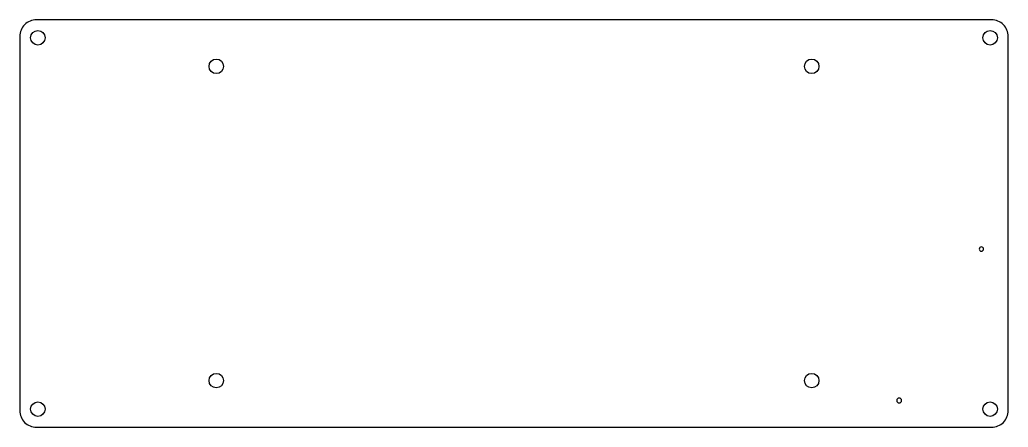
# Model space of a CAD drawing. Header units: millimetres. Extents: x -120 to 30, y 54 to 116.
import ezdxf

# ---------------------------------------------------------------- set-up
doc = ezdxf.new("R2010")
doc.units = ezdxf.units.MM
doc.layers.get('0').update_dxf_attribs({"linetype": 'CONTINUOUS'})

msp = doc.modelspace()

# ---------------------------------------------------------------- linework, layer by layer
for points in [[(27.38, 54.3, 0.414214), (29.92, 56.84), (29.92, 113.65, 0.414214), (27.38, 116.19), (-117.66, 116.19, 0.414214), (-120.2, 113.65), (-120.2, 56.84, 0.414214), (-117.66, 54.3)], [(25.85, 81.68, 1), (25.85, 81.03, 1)], [(13.36, 58.73, 1), (13.36, 58, 1)]]:
    msp.add_lwpolyline(points, format="xyb", close=True)
for centre in [(-117.45, 113.46), (27.17, 113.46), (-90.35, 109.12), (0.07, 109.12), (-90.35, 61.39), (0.07, 61.39), (-117.45, 57.05), (27.17, 57.05)]:
    msp.add_circle(centre, 1.1)

doc.saveas('drawing.dxf')
